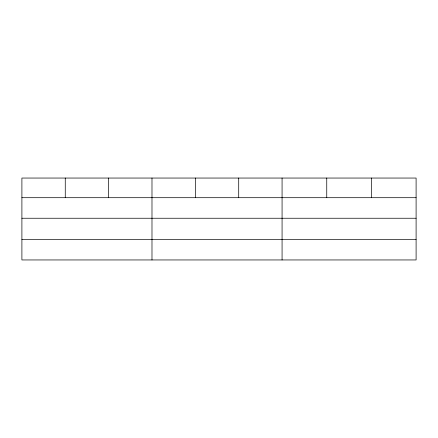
<?xml version="1.0" encoding="UTF-8"?>
<svg xmlns="http://www.w3.org/2000/svg" width="438" height="438" viewBox="0 0 438 438"><rect width="100%" height="100%" fill="white"/><g stroke="black" fill="none" stroke-linecap="round" stroke-linejoin="round"><path stroke-width="0.66" d="M416.1 218.244L416.1 178.047L21.9 178.047L21.9 259.953L416.1 259.953L416.1 218.244L21.9 218.244M21.9 197.697L416.1 197.697M21.9 239.411L416.1 239.411M371.424 178.047L371.424 197.697M326.748 178.047L326.748 197.697M282.072 178.047L282.072 259.953M238.71 178.047L238.71 197.697M195.348 178.047L195.348 197.697M151.986 178.047L151.986 259.953M108.624 178.047L108.624 197.697M65.262 178.047L65.262 197.697"/></g></svg>
